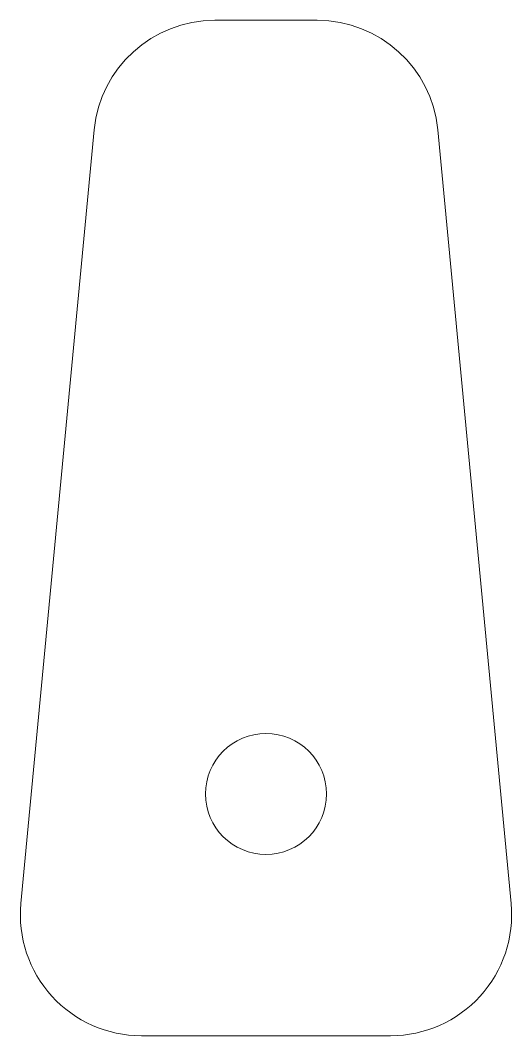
# Model space of a CAD drawing. Header units: inches. Extents: x 0.56 to 1.32, y 5.67 to 7.25.
import ezdxf

# ---------------------------------------------------------------- set-up
doc = ezdxf.new("R2010")
doc.units = ezdxf.units.IN
doc.header["$MEASUREMENT"] = 0

msp = doc.modelspace()

# ---------------------------------------------------------------- linework, layer by layer
at = {"color": 7, "linetype": 'Continuous', "lineweight": 15}
for p, q in [((1.0169, 7.25), (0.8581, 7.25)), ((0.6714, 7.0802), (0.5576, 5.8802)), ((1.3174, 5.8802), (1.2036, 7.0802)), ((0.7443, 5.675), (1.1307, 5.675))]:
    msp.add_line(p, q, dxfattribs=at)
msp.add_circle((0.9375, 6.05), 0.0938, dxfattribs=at)
for centre, start, end in [((0.8581, 7.0625), 90, 174.583), ((1.0169, 7.0625), 5.417, 90), ((0.7443, 5.8625), 174.583, 270), ((1.1307, 5.8625), 270, 5.417)]:
    msp.add_arc(centre, 0.1875, start, end, dxfattribs=at)

doc.saveas('drawing.dxf')
